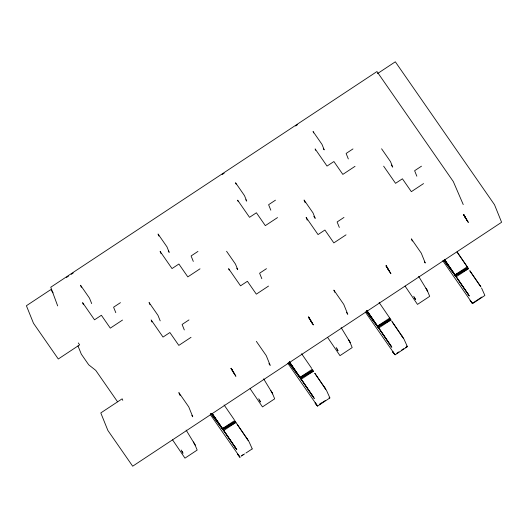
<?xml version="1.0" encoding="UTF-8"?>
<svg xmlns="http://www.w3.org/2000/svg" width="528" height="528" viewBox="0 0 528 528"><rect width="100%" height="100%" fill="white"/><g stroke="black" fill="none" stroke-linecap="round" stroke-linejoin="round"><path stroke-width="0.79" d="M241.791 455.657L243.104 454.707M319.955 403.94L321.268 402.989M66.442 277.484L68.475 276.137M71.188 274.342L73.22 272.996M222.13 174.544L224.169 173.197M295.574 125.987L297.607 124.641M377.467 73.61L395.32 61.802L494.518 204.745L501.6 222.268L132.68 466.198L107.877 430.459L100.795 412.929L122.159 398.812L122.773 400.336M120.45 302.663L113.586 307.204L115.797 312.682M197.96 251.414L191.096 255.955L193.307 261.433M275.464 200.171L268.6 204.712L270.811 210.184M352.975 148.922L346.111 153.463L348.322 158.941M122.516 320.067L110.306 328.139L101.383 315.269L94.519 319.81L82.612 302.656L83.444 304.715M200.02 268.818L187.816 276.89L178.886 264.026L172.022 268.567L160.116 251.414L160.948 253.466M277.53 217.576L265.32 225.641L256.397 212.777L249.526 217.318L237.626 200.165L238.181 201.538M355.034 166.327L342.83 174.398L333.901 161.535L327.037 166.069L315.13 148.922L315.685 150.289M188.965 319.922L182.101 324.463L184.312 329.941M266.475 268.673L259.604 273.214L261.822 278.692M343.979 217.43L337.115 221.965L339.326 227.443M421.489 166.181L414.619 170.722L416.836 176.2M191.03 337.326L178.82 345.391L169.891 332.528L163.027 337.069L151.127 319.915M268.534 286.077L256.331 294.149L247.401 281.285L240.537 285.826L228.631 268.673L229.185 270.039M346.038 234.835L333.835 242.9L324.905 230.036L318.041 234.577L306.141 217.424L307.243 220.163M423.548 183.586L411.345 191.657L402.415 178.794L395.551 183.328L383.645 166.175M379.117 302.491L389.743 318.034L377.54 326.106L391.816 347.259L380.061 330.02L366.293 311.54M212.414 413.939L223.08 429.515L235.29 421.443L234.729 420.526L222.526 428.597L236.801 449.75L225.047 432.511L210.791 413.371M289.456 362.01L300.59 378.266L312.794 370.194L312.239 369.283L300.029 377.348L314.312 398.501L302.557 381.269L288.79 362.789M366.96 310.768L378.094 327.017L390.304 318.952L389.743 318.034M444.47 259.519L455.605 275.774L467.808 267.703L457.136 252.127M289.403 361.878L300.029 377.348L312.794 370.194L313.421 371.184L301.217 379.256L288.849 362.769M366.907 310.629L377.54 326.106L390.304 318.952L390.931 319.942L378.721 328.007L366.353 311.527M444.418 259.387L455.044 274.857L467.808 267.703L468.435 268.693L456.232 276.764L443.863 260.278M241.177 456.179L244.57 453.941M245.923 453.044L252.028 449.005M319.361 404.488L325.466 400.448M396.871 353.239L398.904 351.892M401.617 350.104L403.649 348.757M405.689 347.411L407.042 346.513L406.652 346.064M442.761 260.693L472.342 303.336L481.84 297.059M317.665 406.032L329.868 397.96M395.168 354.783L407.378 346.711M472.679 303.534L484.882 295.469L481.529 287.938M457.083 251.988L467.254 266.785L455.044 274.857L455.605 275.774L468.435 268.693M378.094 327.017L390.931 319.942M300.59 378.266L313.421 371.184M223.08 429.515L235.917 422.433L249.005 441.679L252.292 448.945M472.586 303.56L470.164 300.445L470.837 301.402M395.083 354.803L365.251 311.936M329.782 397.98L329.149 397.307L329.538 397.762M317.572 406.052L287.747 363.185M240.068 457.294L210.236 414.434M470.164 300.445L472.342 303.336M392.66 351.694L394.838 354.585L392.66 351.694L393.327 352.651M315.15 402.937L317.328 405.827L315.15 402.937L315.823 403.894M237.646 454.186L239.824 457.076L237.646 454.186L238.313 455.143M210.85 413.358L224.374 431.521M443.804 260.291L457.571 278.771L469.319 296.01L444.305 259.327M381.586 148.777L390.509 161.641L392.726 167.119L391.314 165.086M424.38 261.743L425.264 263.023L421.285 253.163L411.365 238.867L412.302 241.045M323.275 148.507L324.212 149.86L322.001 144.382L313.071 131.518L313.625 132.884M313.81 216.328L315.216 218.361L313.005 212.883L304.075 200.02L305.184 202.759M346.427 312.345L347.761 314.272L343.774 304.412L333.854 290.116L334.792 292.294M245.764 199.749L246.701 201.102L244.49 195.624L235.561 182.761L236.115 184.133M226.571 251.269L235.495 264.132L237.712 269.61L236.768 268.257M256.351 341.365L266.27 355.654L270.25 365.515M268.917 363.594L269.808 364.874M168.26 250.998L169.198 252.351L166.987 246.873L158.057 234.01L158.888 236.062M191.855 415.483L192.746 416.764L188.76 406.903L178.84 392.608L180.094 395.512M53.064 292.835L50.813 289.588L26.4 305.732L33.482 323.255L58.285 358.994L79.642 344.87L78.289 342.923M117.566 401.801L95.74 370.359L88.717 364.808L81.319 354.156L77.999 345.939M479.299 284.519L469.775 270.706L480.836 286.829L479.299 284.519L480.077 285.668M391.598 320.958L404.019 339.187L407.299 346.447M301.607 353.74L311.777 368.485M325.063 388.159L314.761 373.197L326.515 390.43L329.795 397.696M224.103 404.983L234.267 419.734M237.257 424.439L247.553 439.402M457.571 278.771L467.867 293.733M392.271 321.948L402.567 336.91M380.061 330.02L390.364 344.982M302.557 381.269L312.853 396.231M212.355 413.8L222.526 428.597L235.29 421.443L235.917 422.433L223.707 430.505L212.249 413.734M225.047 432.511L235.349 447.473M366.802 310.57L379.388 329.023M289.298 361.819L301.884 380.272M467.095 292.591L468.626 294.901M401.795 335.768L403.326 338.078M389.591 343.84L391.123 346.144M324.291 387.011L325.822 389.321M312.081 395.083L313.612 397.393M246.781 438.26L248.312 440.57M234.577 446.332L236.108 448.642M467.082 220.493L468.356 222.44L463.624 214.566L467.082 220.493L463.624 214.566L464.884 216.935M389.572 271.742L386.12 265.808L390.845 273.689L386.12 265.808L386.602 266.798M312.068 322.984L313.342 324.938L308.609 317.057L312.068 322.984L308.609 317.057L309.87 319.427M234.557 374.233L231.106 368.3L235.831 376.18L231.106 368.3L231.594 369.29M455.605 275.774L456.898 277.781M418.651 276.355L427.35 290.677L429.693 296.34L417.49 304.405L405.095 286.136M341.147 327.604L349.846 341.926L352.189 347.582L339.986 355.654L327.584 337.385M263.637 378.847L272.336 393.169L274.679 398.831L262.475 406.903L250.081 388.628M186.133 430.096L194.832 444.418L197.175 450.074L184.972 458.146L172.57 439.877M425.931 288.215L427.35 290.677M413.721 296.287L415.51 299.508L414.539 297.647M348.421 339.464L349.846 341.926M336.217 347.53L338.006 350.757L337.029 348.896M270.917 390.707L272.336 393.169M258.707 398.779L260.495 401.999L259.525 400.138M193.406 441.956L194.832 444.418M181.203 450.028L182.992 453.248L182.015 451.387M463.624 214.566L465.894 218.618M386.12 265.808L388.39 269.861M308.609 317.057L310.88 321.11M231.106 368.3L233.376 372.359M426.743 289.575L427.72 291.436M349.232 340.824L350.209 342.685M271.729 392.073L272.705 393.934M194.218 443.315L195.195 445.177M463.241 204.574L453.341 181.612L376.959 71.551L50.761 287.225L57.677 305.897M160.202 320.852L157.991 315.374L149.061 302.511L149.893 304.57M151.404 320.602L151.952 321.974M91.694 303.6L89.476 298.122L80.553 285.252L81.378 287.311"/></g></svg>
